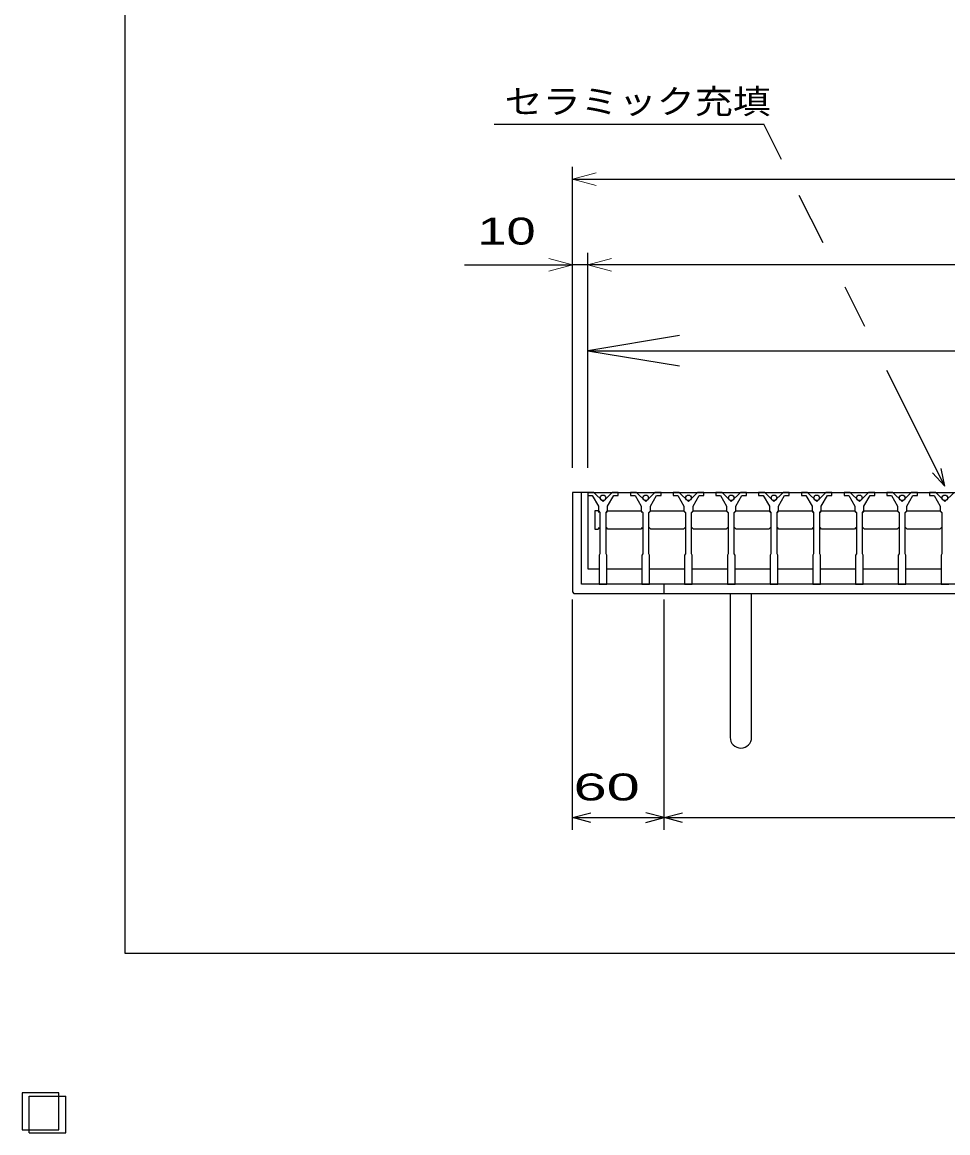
# Model space of a CAD drawing. Units: millimetres, scale not verified. Extents: x -1456 to 1379, y -1030 to 847.
# Drawn here: x -1456 to -852, y -1030 to -305 of the extents above; entities that cross this region are included whole.
import ezdxf
from ezdxf.enums import TextEntityAlignment as Align

# ---------------------------------------------------------------- set-up
doc = ezdxf.new("R2010")
doc.units = ezdxf.units.MM
doc.header["$LTSCALE"] = 8
for name, color, linetype, lineweight in [('0_2', 150, 'Continuous', 25), ('16', 3, 'Continuous', 25), ('19', 6, 'Continuous', 25), ('22', 2, 'Continuous', 25)]:
    doc.layers.add(name, color=color, linetype=linetype, lineweight=lineweight)
doc.styles.add('ベクトル', font='')
doc.styles.get('ベクトル').set_extended_font_data('ベクトル')

# ---------------------------------------------------------------- blocks, each defined once
blk = doc.blocks.new('open_arrow')
at = {"color": 0, "linetype": 'Continuous', "lineweight": -2}
blk.add_lwpolyline([(7.5, 1.25), (0, 0), (7.5, -1.25)], dxfattribs=at)

msp = doc.modelspace()

# ---------------------------------------------------------------- linework, layer by layer
at = {"layer": '0_2'}
for p, q in [((-1388.8, -912.8), (-1388.8, 847.2)), ((1379.2, -912.8), (-1388.8, -912.8))]:
    msp.add_line(p, q, dxfattribs=at)
at = {"layer": '16'}
for p, q in [((-1086.8, -611.727), (-1086.8, -613.727)), ((-1082.8, -611.727), (-1086.8, -611.727)), ((-1086.8, -611.727), (-397.8, -611.727)), ((-1086.8, -611.727), (-1086.8, -661.727)), ((-1086.8, -613.727), (-1083.8, -613.727)), ((-1083.8, -613.727), (-1079.8, -620.727)), ((-1076.8, -617.727), (-1082.8, -611.727)), ((-1070.8, -611.727), (-1076.8, -617.727)), ((-1073.8, -620.727), (-1069.8, -613.727)), ((-1066.8, -611.727), (-1070.8, -611.727)), ((-1069.8, -613.727), (-1066.8, -613.727)), ((-1066.8, -613.727), (-1066.8, -611.727)), ((-1058.9, -611.727), (-1058.9, -613.727)), ((-1054.9, -611.727), (-1058.9, -611.727)), ((-1058.9, -613.727), (-1055.9, -613.727)), ((-1055.9, -613.727), (-1051.9, -620.727)), ((-1048.9, -617.727), (-1054.9, -611.727)), ((-1042.9, -611.727), (-1048.9, -617.727)), ((-1045.9, -620.727), (-1041.9, -613.727)), ((-1038.9, -611.727), (-1042.9, -611.727)), ((-1041.9, -613.727), (-1038.9, -613.727)), ((-1038.9, -613.727), (-1038.9, -611.727)), ((-1031, -611.727), (-1031, -613.727)), ((-1027, -611.727), (-1031, -611.727)), ((-1031, -613.727), (-1028, -613.727)), ((-1028, -613.727), (-1024, -620.727)), ((-1021, -617.727), (-1027, -611.727)), ((-1015, -611.727), (-1021, -617.727)), ((-1018, -620.727), (-1014, -613.727)), ((-1011, -611.727), (-1015, -611.727)), ((-1014, -613.727), (-1011, -613.727)), ((-1011, -613.727), (-1011, -611.727)), ((-1003.1, -611.727), (-1003.1, -613.727)), ((-999.1, -611.727), (-1003.1, -611.727)), ((-1003.1, -613.727), (-1000.1, -613.727)), ((-1000.1, -613.727), (-996.1, -620.727)), ((-993.1, -617.727), (-999.1, -611.727)), ((-987.1, -611.727), (-993.1, -617.727)), ((-990.1, -620.727), (-986.1, -613.727)), ((-983.1, -611.727), (-987.1, -611.727)), ((-986.1, -613.727), (-983.1, -613.727)), ((-983.1, -613.727), (-983.1, -611.727)), ((-975.2, -611.727), (-975.2, -613.727)), ((-971.2, -611.727), (-975.2, -611.727)), ((-975.2, -613.727), (-972.2, -613.727)), ((-972.2, -613.727), (-968.2, -620.727)), ((-965.2, -617.727), (-971.2, -611.727)), ((-959.2, -611.727), (-965.2, -617.727)), ((-962.2, -620.727), (-958.2, -613.727)), ((-955.2, -611.727), (-959.2, -611.727)), ((-958.2, -613.727), (-955.2, -613.727)), ((-955.2, -613.727), (-955.2, -611.727)), ((-947.3, -611.727), (-947.3, -613.727)), ((-943.3, -611.727), (-947.3, -611.727)), ((-947.3, -613.727), (-944.3, -613.727)), ((-944.3, -613.727), (-940.3, -620.727)), ((-937.3, -617.727), (-943.3, -611.727)), ((-931.3, -611.727), (-937.3, -617.727)), ((-934.3, -620.727), (-930.3, -613.727)), ((-927.3, -611.727), (-931.3, -611.727)), ((-930.3, -613.727), (-927.3, -613.727)), ((-927.3, -613.727), (-927.3, -611.727)), ((-919.4, -611.727), (-919.4, -613.727)), ((-915.4, -611.727), (-919.4, -611.727)), ((-919.4, -613.727), (-916.4, -613.727)), ((-916.4, -613.727), (-912.4, -620.727)), ((-909.4, -617.727), (-915.4, -611.727)), ((-903.4, -611.727), (-909.4, -617.727)), ((-906.4, -620.727), (-902.4, -613.727)), ((-899.4, -611.727), (-903.4, -611.727)), ((-902.4, -613.727), (-899.4, -613.727)), ((-899.4, -613.727), (-899.4, -611.727)), ((-891.5, -611.727), (-891.5, -613.727)), ((-887.5, -611.727), (-891.5, -611.727)), ((-891.5, -613.727), (-888.5, -613.727)), ((-888.5, -613.727), (-884.5, -620.727)), ((-881.5, -617.727), (-887.5, -611.727)), ((-875.5, -611.727), (-881.5, -617.727)), ((-878.5, -620.727), (-874.5, -613.727)), ((-871.5, -611.727), (-875.5, -611.727)), ((-874.5, -613.727), (-871.5, -613.727)), ((-871.5, -613.727), (-871.5, -611.727)), ((-863.6, -611.727), (-863.6, -613.727)), ((-859.6, -611.727), (-863.6, -611.727)), ((-863.6, -613.727), (-860.6, -613.727)), ((-860.6, -613.727), (-856.6, -620.727)), ((-853.6, -617.727), (-859.6, -611.727)), ((-847.6, -611.727), (-853.6, -617.727)), ((-1080.05, -623.727), (-1082.05, -623.727)), ((-1082.05, -623.727), (-1082.05, -635.727)), ((-1079.05, -624.727), (-1080.05, -623.727)), ((-1079.8, -620.727), (-1079.8, -623.727)), ((-1079.8, -623.727), (-1078.8, -624.727)), ((-1074.8, -624.727), (-1073.8, -623.727)), ((-1074.55, -624.727), (-1073.55, -623.727)), ((-1073.8, -623.727), (-1073.8, -620.727)), ((-1073.55, -623.727), (-1052.15, -623.727)), ((-1052.15, -623.727), (-1051.15, -624.727)), ((-1051.9, -620.727), (-1051.9, -623.727)), ((-1051.9, -623.727), (-1050.9, -624.727)), ((-1046.9, -624.727), (-1045.9, -623.727)), ((-1046.65, -624.727), (-1045.65, -623.727)), ((-1045.9, -623.727), (-1045.9, -620.727)), ((-1045.65, -623.727), (-1024.25, -623.727)), ((-1024.25, -623.727), (-1023.25, -624.727)), ((-1024, -620.727), (-1024, -623.727)), ((-1024, -623.727), (-1023, -624.727)), ((-1019, -624.727), (-1018, -623.727)), ((-1018.75, -624.727), (-1017.75, -623.727)), ((-1018, -623.727), (-1018, -620.727)), ((-1017.75, -623.727), (-996.35, -623.727)), ((-996.35, -623.727), (-995.35, -624.727)), ((-996.1, -620.727), (-996.1, -623.727)), ((-996.1, -623.727), (-995.1, -624.727)), ((-991.1, -624.727), (-990.1, -623.727)), ((-990.85, -624.727), (-989.85, -623.727)), ((-990.1, -623.727), (-990.1, -620.727)), ((-989.85, -623.727), (-968.45, -623.727)), ((-968.45, -623.727), (-967.45, -624.727)), ((-968.2, -620.727), (-968.2, -623.727)), ((-968.2, -623.727), (-967.2, -624.727)), ((-963.2, -624.727), (-962.2, -623.727)), ((-962.95, -624.727), (-961.95, -623.727)), ((-962.2, -623.727), (-962.2, -620.727)), ((-961.95, -623.727), (-940.55, -623.727)), ((-940.55, -623.727), (-939.55, -624.727)), ((-940.3, -620.727), (-940.3, -623.727)), ((-940.3, -623.727), (-939.3, -624.727)), ((-935.3, -624.727), (-934.3, -623.727)), ((-935.05, -624.727), (-934.05, -623.727)), ((-934.3, -623.727), (-934.3, -620.727)), ((-934.05, -623.727), (-912.65, -623.727)), ((-912.65, -623.727), (-911.65, -624.727)), ((-912.4, -620.727), (-912.4, -623.727)), ((-912.4, -623.727), (-911.4, -624.727)), ((-907.4, -624.727), (-906.4, -623.727)), ((-907.15, -624.727), (-906.15, -623.727)), ((-906.4, -623.727), (-906.4, -620.727)), ((-906.15, -623.727), (-884.75, -623.727)), ((-884.75, -623.727), (-883.75, -624.727)), ((-884.5, -620.727), (-884.5, -623.727)), ((-884.5, -623.727), (-883.5, -624.727)), ((-879.5, -624.727), (-878.5, -623.727)), ((-879.25, -624.727), (-878.25, -623.727)), ((-878.5, -623.727), (-878.5, -620.727)), ((-878.25, -623.727), (-856.85, -623.727)), ((-856.85, -623.727), (-855.85, -624.727)), ((-856.6, -620.727), (-856.6, -623.727)), ((-856.6, -623.727), (-855.6, -624.727)), ((-1078.8, -624.727), (-1078.8, -651.727)), ((-1074.8, -651.727), (-1074.8, -624.727)), ((-1050.9, -624.727), (-1050.9, -651.727)), ((-1046.9, -651.727), (-1046.9, -624.727)), ((-1023, -624.727), (-1023, -651.727)), ((-1019, -651.727), (-1019, -624.727)), ((-995.1, -624.727), (-995.1, -651.727)), ((-991.1, -651.727), (-991.1, -624.727)), ((-967.2, -624.727), (-967.2, -651.727)), ((-963.2, -651.727), (-963.2, -624.727)), ((-939.3, -624.727), (-939.3, -651.727)), ((-935.3, -651.727), (-935.3, -624.727)), ((-911.4, -624.727), (-911.4, -651.727)), ((-907.4, -651.727), (-907.4, -624.727)), ((-883.5, -624.727), (-883.5, -651.727)), ((-879.5, -651.727), (-879.5, -624.727)), ((-855.6, -624.727), (-855.6, -651.727)), ((-1082.05, -635.727), (-1080.05, -635.727)), ((-1080.05, -635.727), (-1079.05, -634.727)), ((-1073.55, -635.727), (-1074.55, -634.727)), ((-1052.15, -635.727), (-1073.55, -635.727)), ((-1051.15, -634.727), (-1052.15, -635.727)), ((-1045.65, -635.727), (-1046.65, -634.727)), ((-1024.25, -635.727), (-1045.65, -635.727)), ((-1023.25, -634.727), (-1024.25, -635.727)), ((-1017.75, -635.727), (-1018.75, -634.727)), ((-996.35, -635.727), (-1017.75, -635.727)), ((-995.35, -634.727), (-996.35, -635.727)), ((-989.85, -635.727), (-990.85, -634.727)), ((-968.45, -635.727), (-989.85, -635.727)), ((-967.45, -634.727), (-968.45, -635.727)), ((-961.95, -635.727), (-962.95, -634.727)), ((-940.55, -635.727), (-961.95, -635.727)), ((-939.55, -634.727), (-940.55, -635.727)), ((-934.05, -635.727), (-935.05, -634.727)), ((-912.65, -635.727), (-934.05, -635.727)), ((-911.65, -634.727), (-912.65, -635.727)), ((-906.15, -635.727), (-907.15, -634.727)), ((-884.75, -635.727), (-906.15, -635.727)), ((-883.75, -634.727), (-884.75, -635.727)), ((-878.25, -635.727), (-879.25, -634.727)), ((-856.85, -635.727), (-878.25, -635.727)), ((-855.85, -634.727), (-856.85, -635.727)), ((-1078.8, -651.727), (-1079.3, -652.727)), ((-1079.3, -652.727), (-1079.3, -671.727)), ((-1074.3, -652.727), (-1074.8, -651.727)), ((-1074.3, -671.727), (-1074.3, -652.727)), ((-1050.9, -651.727), (-1051.4, -652.727)), ((-1051.4, -652.727), (-1051.4, -671.727)), ((-1046.4, -652.727), (-1046.9, -651.727)), ((-1046.4, -671.727), (-1046.4, -652.727)), ((-1023, -651.727), (-1023.5, -652.727)), ((-1023.5, -652.727), (-1023.5, -671.727)), ((-1018.5, -652.727), (-1019, -651.727)), ((-1018.5, -671.727), (-1018.5, -652.727)), ((-995.1, -651.727), (-995.6, -652.727)), ((-995.6, -652.727), (-995.6, -671.727)), ((-990.6, -652.727), (-991.1, -651.727)), ((-990.6, -671.727), (-990.6, -652.727)), ((-967.2, -651.727), (-967.7, -652.727)), ((-967.7, -652.727), (-967.7, -671.727)), ((-962.7, -652.727), (-963.2, -651.727)), ((-962.7, -671.727), (-962.7, -652.727)), ((-939.3, -651.727), (-939.8, -652.727)), ((-939.8, -652.727), (-939.8, -671.727)), ((-934.8, -652.727), (-935.3, -651.727)), ((-934.8, -671.727), (-934.8, -652.727)), ((-911.4, -651.727), (-911.9, -652.727)), ((-911.9, -652.727), (-911.9, -671.727)), ((-906.9, -652.727), (-907.4, -651.727)), ((-906.9, -671.727), (-906.9, -652.727)), ((-883.5, -651.727), (-884, -652.727)), ((-884, -652.727), (-884, -671.727)), ((-879, -652.727), (-879.5, -651.727)), ((-879, -671.727), (-879, -652.727)), ((-855.6, -651.727), (-856.1, -652.727)), ((-856.1, -652.727), (-856.1, -671.727)), ((-1086.8, -661.727), (-1079.3, -661.727)), ((-1074.3, -661.727), (-1051.4, -661.727)), ((-1046.4, -661.727), (-1023.5, -661.727)), ((-1018.5, -661.727), (-995.6, -661.727)), ((-990.6, -661.727), (-967.7, -661.727)), ((-962.7, -661.727), (-939.8, -661.727)), ((-934.8, -661.727), (-911.9, -661.727)), ((-906.9, -661.727), (-884, -661.727)), ((-879, -661.727), (-856.1, -661.727)), ((-1079.3, -671.727), (-1074.3, -671.727)), ((-1051.4, -671.727), (-1046.4, -671.727)), ((-1023.5, -671.727), (-1018.5, -671.727)), ((-995.6, -671.727), (-990.6, -671.727)), ((-967.7, -671.727), (-962.7, -671.727)), ((-939.8, -671.727), (-934.8, -671.727)), ((-911.9, -671.727), (-906.9, -671.727)), ((-884, -671.727), (-879, -671.727)), ((-856.1, -671.727), (-851.1, -671.727)), ((-1451.501, -1006.006), (-1427.501, -1006.006)), ((-1451.501, -1030.006), (-1451.501, -1006.006)), ((-1451.501, -1006.006), (-1427.501, -1006.006)), ((-1451.501, -1030.006), (-1451.501, -1006.006)), ((-1451.501, -1006.006), (-1427.501, -1006.006)), ((-1451.501, -1030.006), (-1451.501, -1006.006)), ((-1451.501, -1006.006), (-1427.501, -1006.006)), ((-1451.501, -1030.006), (-1451.501, -1006.006)), ((-1451.501, -1006.006), (-1427.501, -1006.006)), ((-1451.501, -1030.006), (-1451.501, -1006.006)), ((-1427.501, -1030.006), (-1427.501, -1006.006)), ((-1427.501, -1030.006), (-1427.501, -1006.006)), ((-1427.501, -1030.006), (-1427.501, -1006.006)), ((-1427.501, -1030.006), (-1427.501, -1006.006)), ((-1427.501, -1030.006), (-1427.501, -1006.006)), ((-1451.501, -1030.006), (-1427.501, -1030.006)), ((-1451.501, -1030.006), (-1427.501, -1030.006)), ((-1451.501, -1030.006), (-1427.501, -1030.006)), ((-1451.501, -1030.006), (-1427.501, -1030.006)), ((-1451.501, -1030.006), (-1427.501, -1030.006))]:
    msp.add_line(p, q, dxfattribs=at)
for centre in [(-1076.8, -615.227), (-1048.9, -615.227), (-1021, -615.227), (-993.1, -615.227), (-965.2, -615.227), (-937.3, -615.227), (-909.4, -615.227), (-881.5, -615.227), (-853.6, -615.227)]:
    msp.add_circle(centre, 1.8, dxfattribs=at)
at = {"layer": '19'}
for p, q in [((-1086.8, -611.727), (-1096.8, -611.727)), ((-1096.8, -611.727), (-1096.8, -676.727)), ((-1090.8, -671.727), (-1090.8, -611.727)), ((-382.8, -671.727), (-1090.8, -671.727)), ((-1036.8, -677.727), (-1036.8, -671.727)), ((-1096.8, -676.727), (-1095.8, -677.727)), ((-1095.8, -677.727), (-377.8, -677.727)), ((-993.8, -677.727), (-993.8, -771.727)), ((-979.8, -771.727), (-979.8, -677.727))]:
    msp.add_line(p, q, dxfattribs=at)
msp.add_arc((-986.8, -771.727), 7, 180, 0, dxfattribs=at)
at = {"layer": '22', "color": 4}
for p, q in [((-1147.885, -371.156), (-971.885, -371.156)), ((-960.366, -394.196), (-971.885, -371.156)), ((-1096.8, -579.727), (-1096.8, -399.127)), ((-1096.8, -407.127), (-376.8, -407.127)), ((-933.143, -448.641), (-948.627, -417.674)), ((-1096.8, -595.727), (-1096.8, -455.127)), ((-1086.8, -579.727), (-1086.8, -455.127)), ((-1167.2, -463.127), (-1096.8, -463.127)), ((-1086.8, -463.127), (-1096.8, -463.127)), ((-386.8, -463.127), (-1086.8, -463.127)), ((-905.82, -503.288), (-918.672, -477.583)), ((-1086.8, -595.727), (-1086.8, -511.127)), ((-1086.8, -519.127), (-391.8, -519.127)), ((-853.6, -607.727), (-891.45, -532.028)), ((-853.6, -607.727), (-861.6, -598.927)), ((-853.6, -607.727), (-856, -596.047)), ((-1096.8, -832.127), (-1096.8, -681.727)), ((-1036.8, -832.127), (-1036.8, -681.727)), ((-1096.8, -824.127), (-1084.8, -820.927)), ((-1084.8, -827.327), (-1096.8, -824.127)), ((-1096.8, -824.127), (-1036.8, -824.127)), ((-1036.8, -824.127), (-1048.8, -820.927)), ((-1048.8, -827.327), (-1036.8, -824.127)), ((-1036.8, -824.127), (-1024.8, -820.927)), ((-1024.8, -827.327), (-1036.8, -824.127)), ((-1036.8, -824.127), (-436.8, -824.127))]:
    msp.add_line(p, q, dxfattribs=at)
at = {"layer": '22', "color": 4, "lineweight": 13}
for p, q in [((-1081.345, -402.985), (-1096.8, -407.127)), ((-1096.8, -407.127), (-1081.345, -411.268)), ((-1096.8, -463.127), (-1112.255, -458.985)), ((-1112.255, -467.268), (-1096.8, -463.127)), ((-1071.345, -458.985), (-1086.8, -463.127)), ((-1086.8, -463.127), (-1071.345, -467.268))]:
    msp.add_line(p, q, dxfattribs=at)
at = {"layer": '22'}
for p, q in [((-1432, -1004), (-1456, -1004)), ((-1456, -1004), (-1456, -1028)), ((-1432, -1004), (-1456, -1004)), ((-1456, -1004), (-1456, -1028)), ((-1432, -1004), (-1456, -1004)), ((-1456, -1004), (-1456, -1028)), ((-1432, -1028), (-1432, -1004)), ((-1432, -1028), (-1432, -1004)), ((-1432, -1028), (-1432, -1004)), ((-1456, -1028), (-1432, -1028)), ((-1456, -1028), (-1432, -1028)), ((-1456, -1028), (-1432, -1028))]:
    msp.add_line(p, q, dxfattribs=at)

# ---------------------------------------------------------------- block references
at = {"layer": '22', "color": 4, "xscale": 8, "yscale": 8}
msp.add_blockref('open_arrow', (-1086.8, -519.127), dxfattribs=at)

# ---------------------------------------------------------------- texts
at = {"layer": '22', "style": 'ベクトル'}
for s, height, width, p in [('セラミック充填', 15.84, 1.15, (-1141.085, -356.356)), (' 60 ', 17.6, 1.65, (-1106.8, -804.127))]:
    msp.add_text(s, height=height, dxfattribs=dict(at, width=width)).set_placement(p, align=Align.MIDDLE_LEFT)
at = {"layer": '22', "style": 'ベクトル', "width": 1.45}
msp.add_text('10', height=17.6, dxfattribs=at).set_placement((-1120.8, -455.127), align=Align.BOTTOM_RIGHT)

doc.saveas('drawing.dxf')
